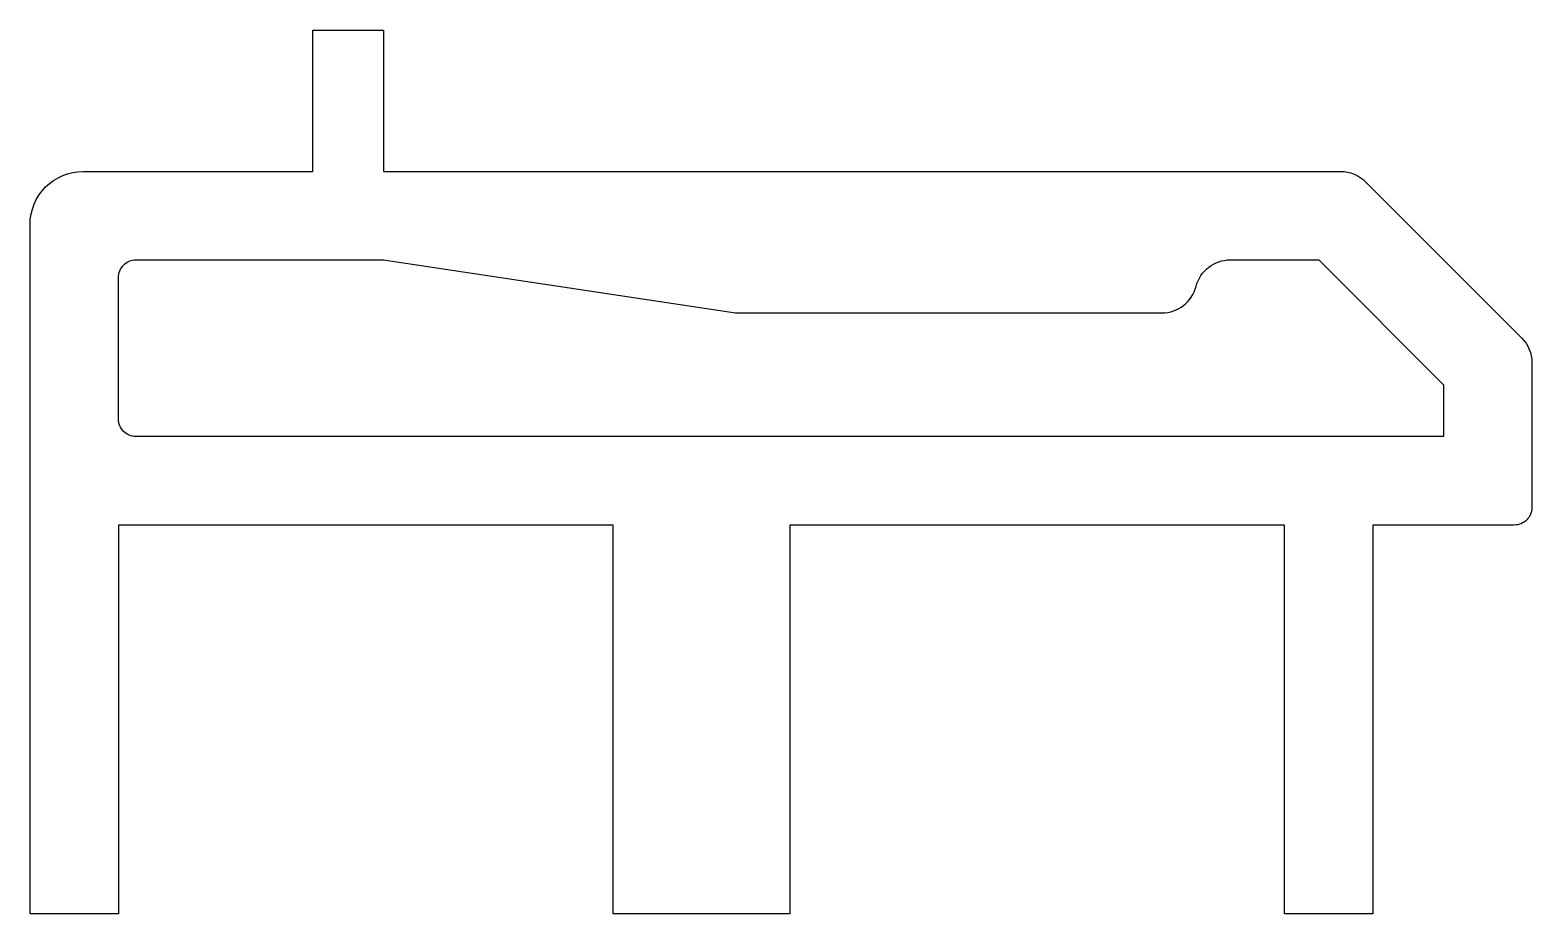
# Model space of a CAD drawing. Extents: x 236.2 to 278.7, y 247.9 to 272.9.
import ezdxf

# ---------------------------------------------------------------- set-up
doc = ezdxf.new("R2010")
doc.units = 0
doc.layers.add('2', color=7, linetype='CONTINUOUS')

msp = doc.modelspace()

# ---------------------------------------------------------------- linework, layer by layer
at = {"layer": '2', "color": 6, "linetype": 'CONTINUOUS'}
for points in [[(252.736, 247.869), (252.736, 258.869), (238.736, 258.869), (238.736, 247.869), (236.236, 247.869), (236.236, 267.369, -0.414214), (237.736, 268.869), (244.236, 268.869), (244.236, 272.869), (246.236, 272.869), (246.236, 268.869), (273.321, 268.869, -0.198912), (274.028, 268.576), (278.443, 264.162, -0.198912), (278.736, 263.455), (278.736, 259.369, -0.414214), (278.236, 258.869), (274.236, 258.869), (274.236, 247.869), (271.736, 247.869), (271.736, 258.869), (257.736, 258.869), (257.736, 247.869)], [(276.236, 261.369), (239.236, 261.369, -0.414214), (238.736, 261.869), (238.736, 265.869, -0.414214), (239.236, 266.369), (246.236, 266.369), (256.2, 264.869), (268.263, 264.869, 0.341999), (269.232, 265.619, -0.341999), (270.2, 266.369), (272.7, 266.369), (276.236, 262.833)]]:
    msp.add_lwpolyline(points, format="xyb", close=True, dxfattribs=at)

doc.saveas('drawing.dxf')
